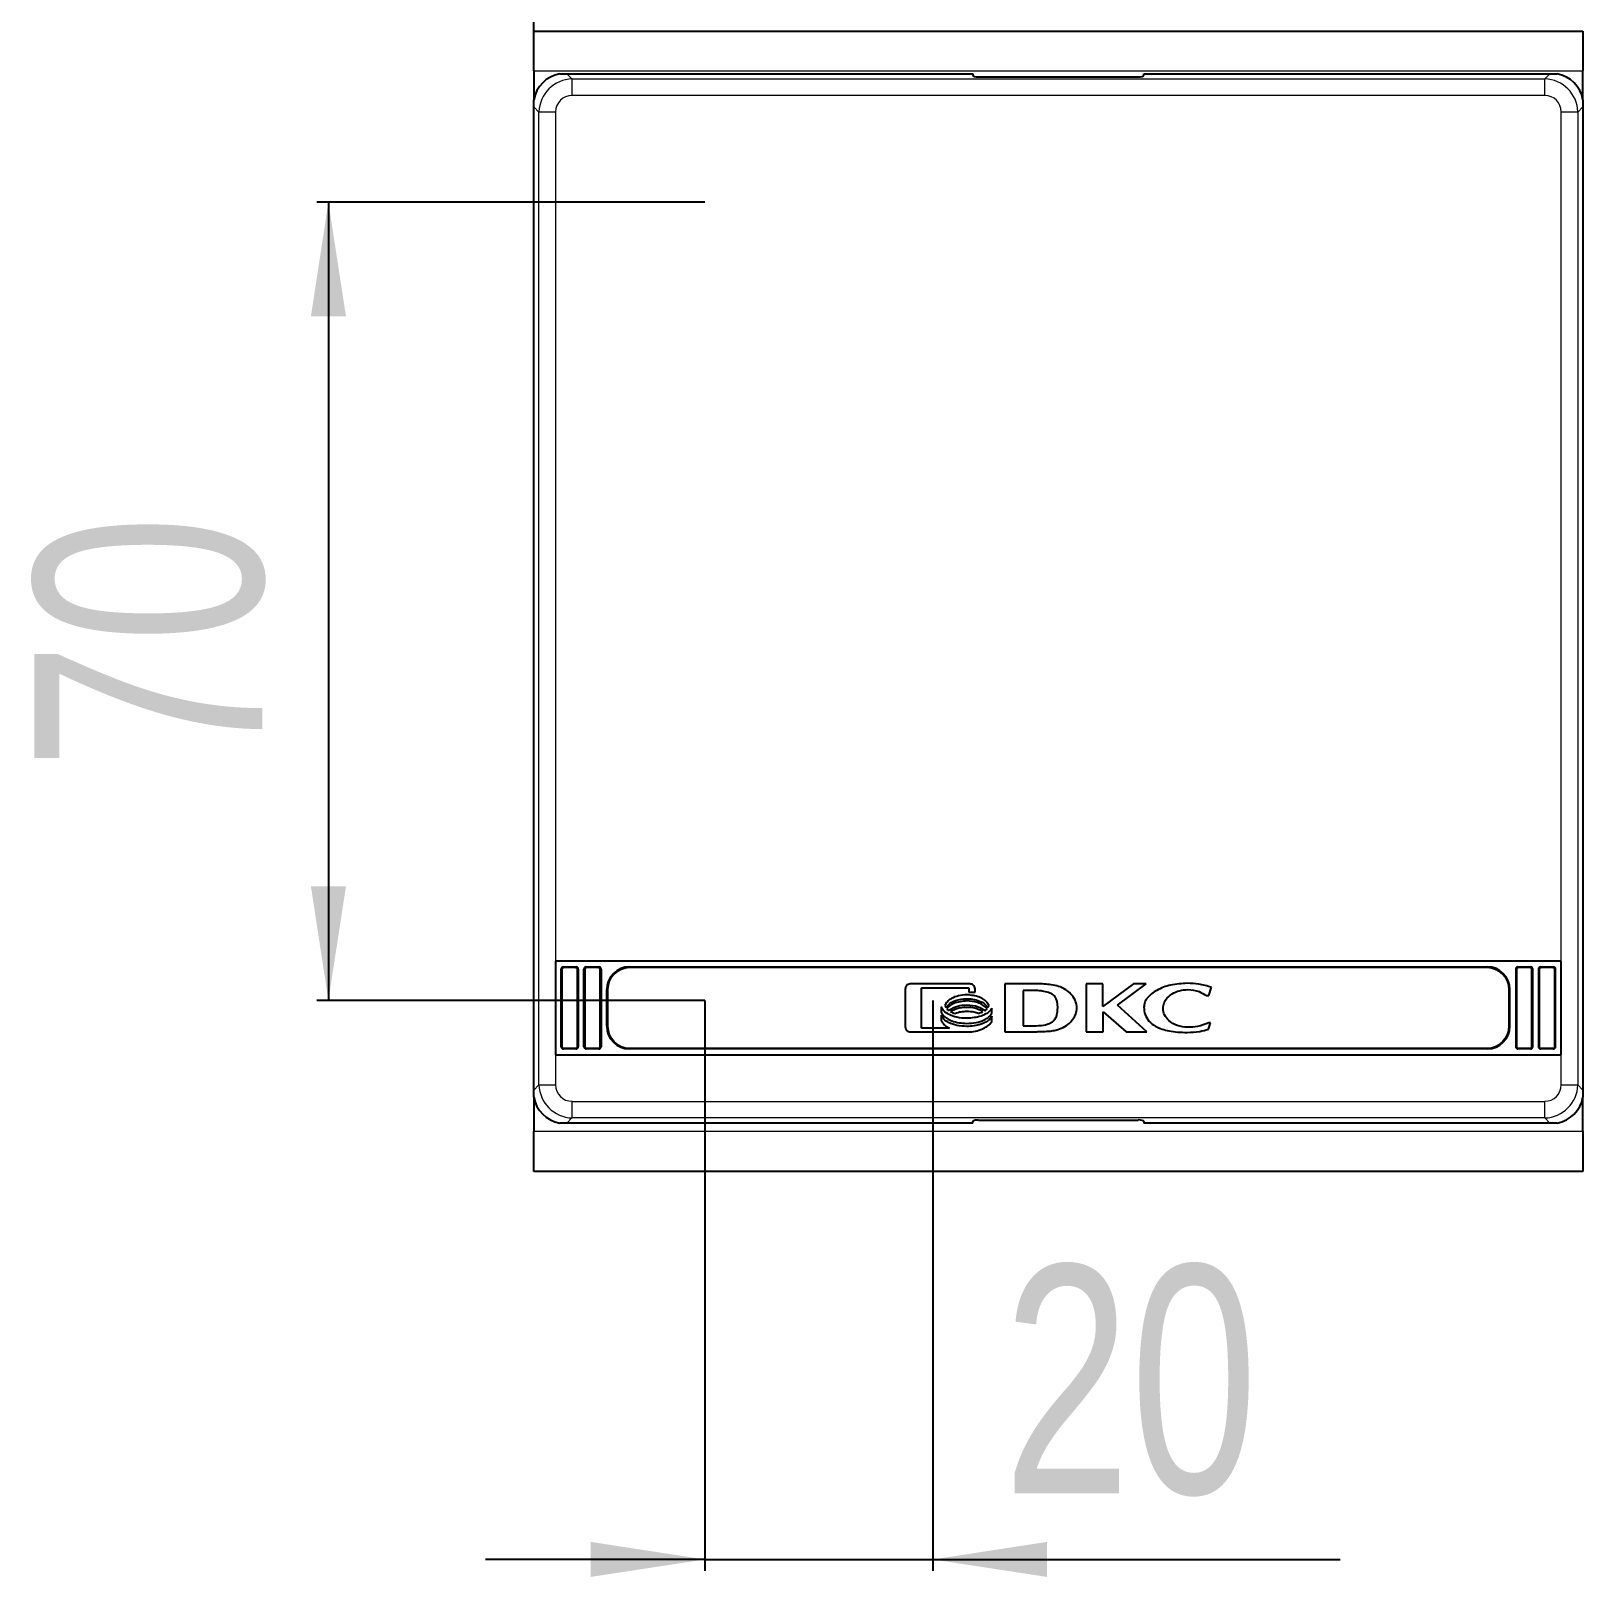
# Model space of a CAD drawing. Header units: millimetres. Extents: x 0 to 1604, y -557 to 575.
# Drawn here: x 1260.1 to 1396.1, y 253.8 to 389.4 of the extents above; entities that cross this region are included whole.
import ezdxf

# ---------------------------------------------------------------- set-up
doc = ezdxf.new("R2010")
doc.units = ezdxf.units.MM
doc.layers.add('FORMAT', color=7, linetype='Continuous')
doc.styles.add('SLDTEXTSTYLE0', font='TXT', dxfattribs={"width": 0.75})
doc.dimstyles.new('SLDDIMSTYLE0', dxfattribs={"dimtxt": 20, "dimasz": 10, "dimexe": 0, "dimexo": 0.0625, "dimgap": 5, "dimtad": 2, "dimdec": 1, "dimrnd": 1e-09, "dimzin": 12, "dimdsep": 46, "dimtxsty": 'SLDTEXTSTYLE0', "dimsah": 1, "dimcen": 0.09, "dimadec": 0, "dimazin": 3, "dimtfac": 1, "dimtofl": 0, "dimtmove": 0, "dimatfit": 3, "dimfxl": 0, "dimfrac": 2, "dimtolj": 1, "dimtzin": 12, "dimarcsym": 0})
doc.dimstyles.new('SLDDIMSTYLE1', dxfattribs={"dimtxt": 20, "dimasz": 10, "dimexe": 0, "dimexo": 0.0625, "dimgap": 5, "dimtad": 2, "dimdec": 1, "dimrnd": 1e-09, "dimzin": 12, "dimdsep": 46, "dimtxsty": 'SLDTEXTSTYLE0', "dimsah": 1, "dimcen": 0.09, "dimadec": 0, "dimazin": 3, "dimtfac": 1, "dimtmove": 0, "dimatfit": 0, "dimfxl": 0, "dimfrac": 2, "dimtolj": 1, "dimtzin": 12, "dimarcsym": 0})

# ---------------------------------------------------------------- blocks, each defined once
blk = doc.blocks.new('_D_9')
at = {"layer": 'FORMAT'}
for p, q in [((1319.14, 304.38), (1319.14, 254.38)), ((1339.14, 304.38), (1339.14, 254.38)), ((1319.14, 255.38), (1299.91, 255.38)), ((1319.14, 255.38), (1339.14, 255.38)), ((1339.14, 255.38), (1374.86, 255.38))]:
    blk.add_line(p, q, dxfattribs=at)
for points in [[(1319.14, 255.38), (1309.14, 256.92), (1309.14, 253.85)], [(1339.14, 255.38), (1349.14, 253.85), (1349.14, 256.92)]]:
    blk.add_solid(points, dxfattribs=at)
at = {"layer": 'FORMAT', "insert": (1345.3, 281.17), "char_height": 20, "attachment_point": 1, "style": 'SLDTEXTSTYLE0'}
blk.add_mtext('20', dxfattribs=at)
blk = doc.blocks.new('_D_10')
at = {"layer": 'FORMAT'}
for p, q in [((1319.13, 374.39), (1285.13, 374.39)), ((1286.13, 374.39), (1286.13, 304.39)), ((1319.13, 304.39), (1285.13, 304.39))]:
    blk.add_line(p, q, dxfattribs=at)
for points in [[(1286.13, 374.39), (1284.6, 364.39), (1287.67, 364.39)], [(1286.13, 304.39), (1287.67, 314.39), (1284.6, 314.39)]]:
    blk.add_solid(points, dxfattribs=at)
at = {"layer": 'FORMAT', "insert": (1260.35, 324.61), "char_height": 20, "attachment_point": 1, "rotation": 90, "style": 'SLDTEXTSTYLE0'}
blk.add_mtext('70', dxfattribs=at)

msp = doc.modelspace()

# ---------------------------------------------------------------- linework, layer by layer
at = {"color": 7, "linetype": 'Continuous', "lineweight": 25}
for p, q in [((1304.14, 389.39), (1304.14, 392.89)), ((1304.14, 389.39), (1396.14, 389.39)), ((1304.14, 385.89), (1304.14, 389.39)), ((1396.14, 389.39), (1396.14, 385.89)), ((1304.14, 385.89), (1304.14, 383.37)), ((1306.42, 385.64), (1307.04, 385.64)), ((1307.04, 385.64), (1342.64, 385.64)), ((1342.64, 385.64), (1342.64, 385.51)), ((1343.14, 385.37), (1357.14, 385.37)), ((1357.64, 385.51), (1357.64, 385.64)), ((1357.64, 385.64), (1393.24, 385.64)), ((1393.24, 385.64), (1393.87, 385.64)), ((1396.14, 383.37), (1396.14, 385.89)), ((1304.14, 382.74), (1304.14, 383.37)), ((1304.14, 296.54), (1304.14, 382.74)), ((1396.14, 383.37), (1396.14, 382.74)), ((1396.14, 382.74), (1396.14, 296.54)), ((1394.24, 307.84), (1306.04, 307.84)), ((1306.04, 307.84), (1306.04, 299.64)), ((1394.24, 299.64), (1394.24, 307.84)), ((1306.54, 300.34), (1306.54, 307.14)), ((1306.74, 307.34), (1307.84, 307.34)), ((1308.04, 307.14), (1308.04, 300.34)), ((1308.54, 300.34), (1308.54, 307.14)), ((1308.74, 307.34), (1309.84, 307.34)), ((1310.04, 307.14), (1310.04, 300.34)), ((1312.54, 307.34), (1387.74, 307.34)), ((1390.24, 307.14), (1390.24, 300.34)), ((1390.44, 307.34), (1391.54, 307.34)), ((1391.74, 300.34), (1391.74, 307.14)), ((1392.24, 307.14), (1392.24, 300.34)), ((1392.44, 307.34), (1393.54, 307.34)), ((1393.74, 300.34), (1393.74, 307.14)), ((1310.54, 302.14), (1310.54, 305.34)), ((1336.71, 305.4), (1336.71, 302.08)), ((1342.39, 305.84), (1337.15, 305.84)), ((1338.13, 305.51), (1342.3, 305.51)), ((1338.13, 301.97), (1338.13, 305.51)), ((1342.3, 305.51), (1342.3, 305.12)), ((1342.3, 305.12), (1342.83, 305.12)), ((1342.83, 305.12), (1342.83, 305.4)), ((1348.29, 305.86), (1345.46, 305.84)), ((1345.46, 305.84), (1345.46, 301.64)), ((1348.08, 305.28), (1347.04, 305.26)), ((1347.04, 305.26), (1347.04, 302.16)), ((1354.05, 305.84), (1352.57, 305.84)), ((1352.57, 305.84), (1352.57, 301.64)), ((1354.05, 303.87), (1354.05, 305.84)), ((1356.72, 305.84), (1354.05, 303.87)), ((1355.32, 303.98), (1357.85, 305.84)), ((1357.85, 305.84), (1356.72, 305.84)), ((1363.32, 304.82), (1363.57, 305.55)), ((1389.74, 302.14), (1389.74, 305.34)), ((1339.86, 303.83), (1339.86, 303.38)), ((1344.32, 303.27), (1344.32, 303.72)), ((1357.91, 301.64), (1355.32, 303.98)), ((1363.12, 304.82), (1363.32, 304.82)), ((1339.86, 303.11), (1339.86, 302.65)), ((1344.32, 302.54), (1344.32, 303.01)), ((1347.04, 302.16), (1347.99, 302.18)), ((1354.07, 303.41), (1356.08, 301.64)), ((1354.07, 301.64), (1354.07, 303.41)), ((1363.3, 301.88), (1363.49, 302.42)), ((1363.49, 302.42), (1363.33, 302.42)), ((1337.15, 301.64), (1342.39, 301.64)), ((1340.59, 301.96), (1338.13, 301.97)), ((1345.46, 301.64), (1348.14, 301.65)), ((1348.14, 301.65), (1348.16, 301.65)), ((1348.16, 301.65), (1348.17, 301.65)), ((1352.57, 301.64), (1354.07, 301.64)), ((1356.08, 301.64), (1357.91, 301.64)), ((1306.04, 299.64), (1394.24, 299.64)), ((1307.84, 300.14), (1306.74, 300.14)), ((1309.84, 300.14), (1308.74, 300.14)), ((1387.74, 300.14), (1312.54, 300.14)), ((1391.54, 300.14), (1390.44, 300.14)), ((1393.54, 300.14), (1392.44, 300.14)), ((1304.14, 295.92), (1304.14, 296.54)), ((1304.14, 295.92), (1304.14, 292.89)), ((1396.14, 296.54), (1396.14, 295.92)), ((1396.14, 292.89), (1396.14, 295.92)), ((1304.14, 289.39), (1304.14, 292.89)), ((1307.04, 293.64), (1306.42, 293.64)), ((1342.64, 293.64), (1307.04, 293.64)), ((1342.64, 293.64), (1342.64, 293.78)), ((1343.14, 293.91), (1357.14, 293.91)), ((1357.64, 293.78), (1357.64, 293.64)), ((1393.24, 293.64), (1357.64, 293.64)), ((1393.87, 293.64), (1393.24, 293.64)), ((1396.14, 292.89), (1396.14, 289.39)), ((1396.14, 289.39), (1304.14, 289.39))]:
    msp.add_line(p, q, dxfattribs=at)
at = {"color": 8, "linetype": 'Continuous', "lineweight": 18}
for p, q in [((1304.14, 385.89), (1396.14, 385.89)), ((1307.04, 385.64), (1307.49, 385.19)), ((1307.49, 385.19), (1307.49, 383.74)), ((1307.49, 385.19), (1392.79, 385.19)), ((1392.79, 385.19), (1393.24, 385.64)), ((1392.79, 383.74), (1392.79, 385.19)), ((1304.59, 382.29), (1304.14, 382.74)), ((1392.79, 383.74), (1307.49, 383.74)), ((1396.14, 382.74), (1395.69, 382.29)), ((1306.04, 382.29), (1304.59, 382.29)), ((1304.59, 296.99), (1304.59, 382.29)), ((1306.04, 382.29), (1306.04, 307.84)), ((1394.24, 307.84), (1394.24, 382.29)), ((1395.69, 382.29), (1394.24, 382.29)), ((1395.69, 382.29), (1395.69, 296.99)), ((1306.54, 300.34), (1306.54, 307.14)), ((1306.54, 307.14), (1306.64, 307.14)), ((1306.54, 307.14), (1306.54, 307.14)), ((1306.64, 307.14), (1306.64, 300.34)), ((1306.74, 307.24), (1306.74, 307.34)), ((1306.74, 307.34), (1307.84, 307.34)), ((1306.74, 307.34), (1306.74, 307.34)), ((1307.84, 307.24), (1306.74, 307.24)), ((1307.84, 307.24), (1307.84, 307.34)), ((1307.84, 307.34), (1307.84, 307.34)), ((1307.94, 300.34), (1307.94, 307.14)), ((1307.94, 307.14), (1308.04, 307.14)), ((1308.04, 307.14), (1308.04, 300.34)), ((1308.04, 307.14), (1308.04, 307.14)), ((1308.54, 300.34), (1308.54, 307.14)), ((1308.54, 307.14), (1308.64, 307.14)), ((1308.54, 307.14), (1308.54, 307.14)), ((1308.64, 307.14), (1308.64, 300.34)), ((1308.74, 307.24), (1308.74, 307.34)), ((1308.74, 307.34), (1309.84, 307.34)), ((1308.74, 307.34), (1308.74, 307.34)), ((1309.84, 307.24), (1308.74, 307.24)), ((1309.84, 307.24), (1309.84, 307.34)), ((1309.84, 307.34), (1309.84, 307.34)), ((1309.94, 307.14), (1310.04, 307.14)), ((1309.94, 300.34), (1309.94, 307.14)), ((1310.04, 307.14), (1310.04, 300.34)), ((1310.04, 307.14), (1310.04, 307.14)), ((1312.54, 307.34), (1387.74, 307.34)), ((1312.54, 307.24), (1312.54, 307.34)), ((1312.54, 307.34), (1312.54, 307.34)), ((1387.74, 307.24), (1312.54, 307.24)), ((1387.74, 307.34), (1387.74, 307.24)), ((1387.74, 307.34), (1387.74, 307.34)), ((1390.24, 300.34), (1390.24, 307.14)), ((1390.24, 307.14), (1390.34, 307.14)), ((1390.24, 307.14), (1390.24, 307.14)), ((1390.34, 307.14), (1390.34, 300.34)), ((1390.44, 307.34), (1390.44, 307.24)), ((1390.44, 307.34), (1391.54, 307.34)), ((1390.44, 307.34), (1390.44, 307.34)), ((1391.54, 307.24), (1390.44, 307.24)), ((1391.54, 307.34), (1391.54, 307.24)), ((1391.54, 307.34), (1391.54, 307.34)), ((1391.64, 300.34), (1391.64, 307.14)), ((1391.64, 307.14), (1391.74, 307.14)), ((1391.74, 307.14), (1391.74, 300.34)), ((1391.74, 307.14), (1391.74, 307.14)), ((1392.24, 300.34), (1392.24, 307.14)), ((1392.34, 307.14), (1392.24, 307.14)), ((1392.24, 307.14), (1392.24, 307.14)), ((1392.34, 307.14), (1392.34, 300.34)), ((1392.44, 307.24), (1392.44, 307.34)), ((1392.44, 307.34), (1393.54, 307.34)), ((1392.44, 307.34), (1392.44, 307.34)), ((1393.54, 307.24), (1392.44, 307.24)), ((1393.54, 307.24), (1393.54, 307.34)), ((1393.54, 307.34), (1393.54, 307.34)), ((1393.64, 300.34), (1393.64, 307.14)), ((1393.74, 307.14), (1393.64, 307.14)), ((1393.74, 307.14), (1393.74, 300.34)), ((1393.74, 307.14), (1393.74, 307.14)), ((1310.54, 302.14), (1310.54, 305.34)), ((1310.64, 305.34), (1310.54, 305.34)), ((1310.54, 305.34), (1310.54, 305.34)), ((1310.64, 305.34), (1310.64, 302.14)), ((1389.64, 302.14), (1389.64, 305.34)), ((1389.74, 305.34), (1389.64, 305.34)), ((1389.74, 305.34), (1389.74, 302.14)), ((1389.74, 305.34), (1389.74, 305.34)), ((1310.64, 302.14), (1310.54, 302.14)), ((1310.54, 302.14), (1310.54, 302.14)), ((1389.74, 302.14), (1389.64, 302.14)), ((1389.74, 302.14), (1389.74, 302.14)), ((1306.04, 299.64), (1306.04, 296.99)), ((1306.54, 300.34), (1306.64, 300.34)), ((1306.54, 300.34), (1306.54, 300.34)), ((1306.74, 300.24), (1307.84, 300.24)), ((1306.74, 300.14), (1306.74, 300.24)), ((1307.84, 300.14), (1306.74, 300.14)), ((1306.74, 300.14), (1306.74, 300.14)), ((1307.84, 300.14), (1307.84, 300.24)), ((1307.84, 300.14), (1307.84, 300.14)), ((1307.94, 300.34), (1308.04, 300.34)), ((1308.04, 300.34), (1308.04, 300.34)), ((1308.54, 300.34), (1308.64, 300.34)), ((1308.54, 300.34), (1308.54, 300.34)), ((1308.74, 300.24), (1309.84, 300.24)), ((1308.74, 300.14), (1308.74, 300.24)), ((1309.84, 300.14), (1308.74, 300.14)), ((1308.74, 300.14), (1308.74, 300.14)), ((1309.84, 300.14), (1309.84, 300.24)), ((1309.84, 300.14), (1309.84, 300.14)), ((1309.94, 300.34), (1310.04, 300.34)), ((1310.04, 300.34), (1310.04, 300.34)), ((1312.54, 300.24), (1387.74, 300.24)), ((1312.54, 300.24), (1312.54, 300.14)), ((1387.74, 300.14), (1312.54, 300.14)), ((1312.54, 300.14), (1312.54, 300.14)), ((1387.74, 300.14), (1387.74, 300.24)), ((1387.74, 300.14), (1387.74, 300.14)), ((1390.24, 300.34), (1390.34, 300.34)), ((1390.24, 300.34), (1390.24, 300.34)), ((1390.44, 300.24), (1391.54, 300.24)), ((1390.44, 300.24), (1390.44, 300.14)), ((1391.54, 300.14), (1390.44, 300.14)), ((1390.44, 300.14), (1390.44, 300.14)), ((1391.54, 300.24), (1391.54, 300.14)), ((1391.54, 300.14), (1391.54, 300.14)), ((1391.64, 300.34), (1391.74, 300.34)), ((1391.74, 300.34), (1391.74, 300.34)), ((1392.34, 300.34), (1392.24, 300.34)), ((1392.24, 300.34), (1392.24, 300.34)), ((1392.44, 300.14), (1392.44, 300.24)), ((1392.44, 300.24), (1393.54, 300.24)), ((1393.54, 300.14), (1392.44, 300.14)), ((1392.44, 300.14), (1392.44, 300.14)), ((1393.54, 300.14), (1393.54, 300.24)), ((1393.54, 300.14), (1393.54, 300.14)), ((1393.74, 300.34), (1393.64, 300.34)), ((1393.74, 300.34), (1393.74, 300.34)), ((1394.24, 296.99), (1394.24, 299.64)), ((1304.14, 296.54), (1304.59, 296.99)), ((1304.59, 296.99), (1306.04, 296.99)), ((1394.24, 296.99), (1395.69, 296.99)), ((1395.69, 296.99), (1396.14, 296.54)), ((1307.49, 295.54), (1392.79, 295.54)), ((1307.49, 295.54), (1307.49, 294.09)), ((1392.79, 294.09), (1392.79, 295.54)), ((1307.49, 294.09), (1307.04, 293.64)), ((1392.79, 294.09), (1307.49, 294.09)), ((1393.24, 293.64), (1392.79, 294.09)), ((1396.14, 292.89), (1304.14, 292.89))]:
    msp.add_line(p, q, dxfattribs=at)
at = {"color": 7, "linetype": 'Continuous', "lineweight": 25}
for centre, radius, start, end in [((1306.74, 307.14), 0.2, 90, 180), ((1307.84, 307.14), 0.2, 360, 90), ((1308.74, 307.14), 0.2, 90, 180), ((1309.84, 307.14), 0.2, 0, 90), ((1312.54, 305.34), 2, 90, 180), ((1387.74, 305.34), 2, 0, 90), ((1390.44, 307.14), 0.2, 90, 180), ((1391.54, 307.14), 0.2, 360, 90), ((1392.44, 307.14), 0.2, 90, 180), ((1393.54, 307.14), 0.2, 0, 90), ((1312.54, 302.14), 2, 180, 270), ((1387.74, 302.14), 2, 270, 0), ((1306.74, 300.34), 0.2, 180, 270), ((1307.84, 300.34), 0.2, 270, 360), ((1308.74, 300.34), 0.2, 180, 270), ((1309.84, 300.34), 0.2, 270, 0), ((1390.44, 300.34), 0.2, 180, 270), ((1391.54, 300.34), 0.2, 270, 360), ((1392.44, 300.34), 0.2, 180, 270), ((1393.54, 300.34), 0.2, 270, 0)]:
    msp.add_arc(centre, radius, start, end, dxfattribs=at)
at = {"color": 8, "linetype": 'Continuous', "lineweight": 18}
for centre, radius, start, end in [((1306.74, 307.14), 0.198, 90, 180), ((1306.74, 307.14), 0.0982, 90, 180), ((1307.84, 307.14), 0.198, 360, 90), ((1307.84, 307.14), 0.0982, 0, 90), ((1308.74, 307.14), 0.198, 90, 180), ((1308.74, 307.14), 0.0982, 90, 180), ((1309.84, 307.14), 0.198, 0, 90), ((1309.84, 307.14), 0.0982, 0, 90), ((1312.54, 305.34), 2, 90, 180), ((1312.54, 305.34), 1.9, 90, 180), ((1387.74, 305.34), 2, 0, 90), ((1387.74, 305.34), 1.9, 0, 90), ((1390.44, 307.14), 0.198, 90, 180), ((1390.44, 307.14), 0.0982, 90, 180), ((1391.54, 307.14), 0.198, 360, 90), ((1391.54, 307.14), 0.0982, 0, 90), ((1392.44, 307.14), 0.198, 90, 180), ((1392.44, 307.14), 0.0982, 90, 180), ((1393.54, 307.14), 0.198, 0, 90), ((1393.54, 307.14), 0.0982, 0, 90), ((1312.54, 302.14), 2, 180, 270), ((1312.54, 302.14), 1.9, 180, 270), ((1387.74, 302.14), 1.9, 270, 0), ((1387.74, 302.14), 2, 270, 0), ((1306.74, 300.34), 0.198, 180, 270), ((1306.74, 300.34), 0.0982, 180, 270), ((1307.84, 300.34), 0.0982, 270, 0), ((1307.84, 300.34), 0.198, 270, 360), ((1308.74, 300.34), 0.198, 180, 270), ((1308.74, 300.34), 0.0982, 180, 270), ((1309.84, 300.34), 0.0982, 270, 0), ((1309.84, 300.34), 0.198, 270, 0), ((1390.44, 300.34), 0.198, 180, 270), ((1390.44, 300.34), 0.0982, 180, 270), ((1391.54, 300.34), 0.0982, 270, 0), ((1391.54, 300.34), 0.198, 270, 360), ((1392.44, 300.34), 0.198, 180, 270), ((1392.44, 300.34), 0.0982, 180, 270), ((1393.54, 300.34), 0.0982, 270, 0), ((1393.54, 300.34), 0.198, 270, 0)]:
    msp.add_arc(centre, radius, start, end, dxfattribs=at)
at = {"color": 7, "linetype": 'Continuous', "lineweight": 25}
for centre, major_axis, ratio, start_param, end_param in [((1307.19, 382.59), (2.27, -2.27), 0.935113, 2.575748, 3.707437), ((1343.14, 385.51), (0.5, 0), 0.267949, 3.141593, 4.712389), ((1357.14, 385.51), (0.5, 0), 0.267949, 4.712389, 6.283185), ((1393.09, 382.59), (-2.27, -2.27), 0.935113, 2.575748, 3.707437), ((1307.19, 296.69), (2.27, 2.27), 0.935113, 2.575748, 3.707437), ((1393.09, 296.69), (-2.27, 2.27), 0.935113, 2.575748, 3.707437), ((1343.14, 293.78), (0.5, 0), 0.267949, 1.570796, 3.141593), ((1357.14, 293.78), (0.5, 0), 0.267949, 0, 1.570796)]:
    msp.add_ellipse(centre, major_axis=major_axis, ratio=ratio, start_param=start_param, end_param=end_param, dxfattribs=at)
at = {"color": 8, "linetype": 'Continuous', "lineweight": 18}
for centre, major_axis, ratio, start_param, end_param in [((1307.6, 382.19), (2.13, -2.13), 0.997754, 2.389713, 3.893472), ((1392.69, 382.19), (2.13, 2.13), 0.997754, 5.531306, 7.035065), ((1307.6, 382.19), (1.13, -1.13), 0.935113, 2.389713, 3.893472), ((1392.69, 382.19), (-1.13, -1.13), 0.935113, 2.389713, 3.893472), ((1307.6, 297.1), (2.13, 2.13), 0.997754, 2.389713, 3.893472), ((1307.6, 297.1), (1.13, 1.13), 0.935113, 2.389713, 3.893472), ((1392.69, 297.1), (-1.13, 1.13), 0.935113, 2.389713, 3.893472), ((1392.69, 297.1), (-2.13, 2.13), 0.997754, 2.389713, 3.893472)]:
    msp.add_ellipse(centre, major_axis=major_axis, ratio=ratio, start_param=start_param, end_param=end_param, dxfattribs=at)
at = {"color": 7, "linetype": 'Continuous', "lineweight": 25}
for points, knots in [([(1337.15, 305.84), (1337.08, 305.83), (1336.96, 305.82), (1336.81, 305.7), (1336.73, 305.56), (1336.72, 305.45), (1336.71, 305.4)], [0, 0, 0, 0, 0.281303, 0.555629, 0.773878, 1, 1, 1, 1]), ([(1342.11, 304.89), (1341.87, 304.87), (1341.4, 304.84), (1340.82, 304.61), (1340.39, 304.32), (1340.25, 304.07), (1340.18, 303.96)], [0, 0, 0, 0, 0.32886, 0.621368, 0.822445, 1, 1, 1, 1]), ([(1344.06, 303.92), (1344.01, 304.02), (1343.9, 304.24), (1343.6, 304.49), (1343.03, 304.8), (1342.5, 304.85), (1342.11, 304.89)], [0, 0, 0, 0, 0.149079, 0.314363, 0.498773, 1, 1, 1, 1]), ([(1342.83, 305.4), (1342.82, 305.47), (1342.8, 305.6), (1342.69, 305.74), (1342.54, 305.83), (1342.44, 305.84), (1342.39, 305.84)], [0, 0, 0, 0, 0.285248, 0.560563, 0.777151, 1, 1, 1, 1]), ([(1348.73, 305.22), (1348.6, 305.23), (1348.39, 305.26), (1348.17, 305.27), (1348.08, 305.28)], [0, 0, 0, 0, 0.586635, 1, 1, 1, 1]), ([(1350.65, 305.42), (1350.49, 305.5), (1350.13, 305.67), (1349.33, 305.82), (1348.7, 305.84), (1348.29, 305.86)], [0, 0, 0, 0, 0.216742, 0.489643, 1, 1, 1, 1]), ([(1350.08, 303.75), (1350.08, 303.88), (1350.07, 304.12), (1350, 304.45), (1349.87, 304.71), (1349.64, 304.94), (1349.25, 305.11), (1348.92, 305.18), (1348.73, 305.22)], [0, 0, 0, 0, 0.176808, 0.319231, 0.43938, 0.552395, 0.749205, 1, 1, 1, 1]), ([(1349.92, 301.79), (1350.14, 301.86), (1350.56, 301.99), (1351.1, 302.35), (1351.49, 302.81), (1351.73, 303.33), (1351.78, 303.89), (1351.62, 304.47), (1351.24, 305.01), (1350.86, 305.28), (1350.65, 305.42)], [0, 0, 0, 0, 0.138091, 0.265455, 0.384013, 0.496103, 0.605759, 0.71979, 0.847662, 1, 1, 1, 1]), ([(1361.46, 305.9), (1360.96, 305.87), (1360.03, 305.81), (1358.81, 305.37), (1358.04, 304.8), (1357.69, 304.24), (1357.66, 303.94), (1357.64, 303.8)], [0, 0, 0, 0, 0.315674, 0.58952, 0.813199, 0.909026, 1, 1, 1, 1]), ([(1359.32, 303.7), (1359.34, 303.86), (1359.38, 304.2), (1359.68, 304.64), (1360.13, 305.02), (1360.76, 305.29), (1361.24, 305.33), (1361.5, 305.35)], [0, 0, 0, 0, 0.165415, 0.334737, 0.516014, 0.747902, 1, 1, 1, 1]), ([(1363.57, 305.55), (1363.2, 305.66), (1362.51, 305.86), (1361.79, 305.89), (1361.46, 305.9)], [0, 0, 0, 0, 0.5368, 1, 1, 1, 1]), ([(1361.5, 305.35), (1361.84, 305.32), (1362.42, 305.27), (1362.91, 304.95), (1363.12, 304.82)], [0, 0, 0, 0, 0.579608, 1, 1, 1, 1]), ([(1342.11, 302.83), (1341.82, 302.84), (1341.27, 302.87), (1340.59, 303.12), (1340.09, 303.43), (1339.94, 303.7), (1339.86, 303.83)], [0, 0, 0, 0, 0.341641, 0.638783, 0.834973, 1, 1, 1, 1]), ([(1340.18, 303.96), (1340.19, 303.92), (1340.22, 303.86), (1340.25, 303.81), (1340.27, 303.78)], [0, 0, 0, 0, 0.556647, 1, 1, 1, 1]), ([(1340.27, 303.78), (1340.38, 303.9), (1340.61, 304.17), (1341.25, 304.47), (1341.77, 304.52), (1342.11, 304.55)], [0, 0, 0, 0, 0.235625, 0.507433, 1, 1, 1, 1]), ([(1342.11, 304.35), (1341.72, 304.31), (1341.19, 304.26), (1340.61, 303.94), (1340.43, 303.77), (1340.35, 303.68)], [0, 0, 0, 0, 0.607099, 0.813781, 1, 1, 1, 1]), ([(1340.35, 303.68), (1340.38, 303.65), (1340.43, 303.59), (1340.5, 303.54), (1340.53, 303.52)], [0, 0, 0, 0, 0.548878, 1, 1, 1, 1]), ([(1340.53, 303.52), (1340.78, 303.67), (1341.27, 303.96), (1341.84, 303.99), (1342.11, 304.01)], [0, 0, 0, 0, 0.521089, 1, 1, 1, 1]), ([(1342.11, 303.79), (1341.82, 303.77), (1341.31, 303.74), (1340.87, 303.51), (1340.69, 303.42)], [0, 0, 0, 0, 0.591571, 1, 1, 1, 1]), ([(1342.11, 304.55), (1342.34, 304.54), (1342.77, 304.51), (1343.31, 304.32), (1343.72, 304.08), (1343.89, 303.87), (1343.97, 303.77)], [0, 0, 0, 0, 0.322978, 0.614423, 0.818337, 1, 1, 1, 1]), ([(1343.89, 303.67), (1343.77, 303.78), (1343.53, 304.01), (1342.92, 304.28), (1342.43, 304.32), (1342.11, 304.35)], [0, 0, 0, 0, 0.239541, 0.512395, 1, 1, 1, 1]), ([(1342.11, 304.01), (1342.45, 303.98), (1343.03, 303.94), (1343.51, 303.64), (1343.7, 303.52)], [0, 0, 0, 0, 0.598426, 1, 1, 1, 1]), ([(1343.53, 303.42), (1343.3, 303.53), (1342.85, 303.75), (1342.35, 303.78), (1342.11, 303.79)], [0, 0, 0, 0, 0.528395, 1, 1, 1, 1]), ([(1344.32, 303.72), (1344.25, 303.63), (1344.1, 303.42), (1343.76, 303.19), (1343.12, 302.9), (1342.54, 302.86), (1342.11, 302.83)], [0, 0, 0, 0, 0.141525, 0.304329, 0.489562, 1, 1, 1, 1]), ([(1343.7, 303.52), (1343.74, 303.54), (1343.8, 303.59), (1343.86, 303.65), (1343.89, 303.67)], [0, 0, 0, 0, 0.569699, 1, 1, 1, 1]), ([(1343.97, 303.77), (1343.99, 303.8), (1344.02, 303.84), (1344.05, 303.9), (1344.06, 303.92)], [0, 0, 0, 0, 0.564632, 1, 1, 1, 1]), ([(1347.99, 302.18), (1348.27, 302.18), (1348.78, 302.19), (1349.39, 302.35), (1349.75, 302.62), (1349.95, 302.91), (1350.06, 303.3), (1350.07, 303.59), (1350.08, 303.75)], [0, 0, 0, 0, 0.274676, 0.503042, 0.607381, 0.716579, 0.843412, 1, 1, 1, 1]), ([(1357.64, 303.8), (1357.66, 303.58), (1357.7, 303.14), (1358.07, 302.53), (1358.79, 302), (1359.96, 301.64), (1360.9, 301.6), (1361.44, 301.59)], [0, 0, 0, 0, 0.130532, 0.266031, 0.423997, 0.666819, 1, 1, 1, 1]), ([(1361.5, 302.04), (1361.18, 302.07), (1360.57, 302.13), (1359.86, 302.55), (1359.4, 303.1), (1359.35, 303.5), (1359.32, 303.7)], [0, 0, 0, 0, 0.317455, 0.60205, 0.80504, 1, 1, 1, 1]), ([(1339.86, 303.38), (1339.92, 303.27), (1340.04, 303.04), (1340.39, 302.79), (1341.05, 302.46), (1341.66, 302.41), (1342.11, 302.38)], [0, 0, 0, 0, 0.13872, 0.298957, 0.48357, 1, 1, 1, 1]), ([(1342.11, 302.11), (1341.82, 302.13), (1341.27, 302.16), (1340.59, 302.4), (1340.09, 302.71), (1339.94, 302.99), (1339.86, 303.11)], [0, 0, 0, 0, 0.34171, 0.638876, 0.835038, 1, 1, 1, 1]), ([(1339.86, 302.65), (1339.9, 302.57), (1339.98, 302.41), (1340.22, 302.17), (1340.44, 302.04), (1340.59, 301.96)], [0, 0, 0, 0, 0.244932, 0.514807, 1, 1, 1, 1]), ([(1340.69, 303.42), (1340.76, 303.38), (1340.88, 303.32), (1341, 303.28), (1341.06, 303.26)], [0, 0, 0, 0, 0.541848, 1, 1, 1, 1]), ([(1341.06, 303.26), (1341.25, 303.32), (1341.59, 303.43), (1341.95, 303.44), (1342.11, 303.45)], [0, 0, 0, 0, 0.540329, 1, 1, 1, 1]), ([(1342.11, 303.45), (1342.32, 303.44), (1342.68, 303.42), (1343.01, 303.31), (1343.16, 303.26)], [0, 0, 0, 0, 0.579402, 1, 1, 1, 1]), ([(1342.11, 302.38), (1342.39, 302.39), (1342.91, 302.42), (1343.57, 302.64), (1344.05, 302.91), (1344.23, 303.16), (1344.32, 303.27)], [0, 0, 0, 0, 0.33644, 0.632575, 0.831337, 1, 1, 1, 1]), ([(1344.32, 303.01), (1344.25, 302.91), (1344.1, 302.71), (1343.76, 302.48), (1343.12, 302.19), (1342.54, 302.14), (1342.11, 302.11)], [0, 0, 0, 0, 0.141571, 0.304387, 0.489612, 1, 1, 1, 1]), ([(1342.39, 301.64), (1342.6, 301.66), (1343.04, 301.71), (1343.6, 301.95), (1344.05, 302.21), (1344.24, 302.44), (1344.32, 302.54)], [0, 0, 0, 0, 0.289383, 0.600301, 0.822929, 1, 1, 1, 1]), ([(1343.16, 303.26), (1343.23, 303.29), (1343.36, 303.33), (1343.48, 303.39), (1343.53, 303.42)], [0, 0, 0, 0, 0.575396, 1, 1, 1, 1]), ([(1363.33, 302.42), (1363.01, 302.3), (1362.41, 302.08), (1361.78, 302.05), (1361.5, 302.04)], [0, 0, 0, 0, 0.5476433, 1, 1, 1, 1]), ([(1336.71, 302.08), (1336.72, 302.01), (1336.74, 301.89), (1336.85, 301.74), (1337, 301.65), (1337.1, 301.64), (1337.15, 301.64)], [0, 0, 0, 0, 0.285197, 0.5604282, 0.7770436, 1, 1, 1, 1]), ([(1348.17, 301.65), (1348.28, 301.66), (1348.5, 301.66), (1348.72, 301.67), (1348.84, 301.67)], [0, 0, 0, 0, 0.486421, 1, 1, 1, 1]), ([(1348.84, 301.67), (1349.04, 301.68), (1349.4, 301.7), (1349.76, 301.76), (1349.92, 301.79)], [0, 0, 0, 0, 0.55183, 1, 1, 1, 1]), ([(1361.44, 301.59), (1361.81, 301.6), (1362.44, 301.63), (1363.05, 301.8), (1363.3, 301.88)], [0, 0, 0, 0, 0.577653, 1, 1, 1, 1])]:
    msp.add_open_spline(points, degree=3, knots=knots, dxfattribs=at)

# ---------------------------------------------------------------- dimensions: what is measured, and where the dimension line sits
at = {"layer": 'FORMAT'}
dim = msp.add_linear_dim(base=(1286.13, 304.39), p1=(1319.14, 374.39), p2=(1319.14, 304.39), angle=90, dimstyle='SLDDIMSTYLE0', dxfattribs=at)
dim.commit()
dim.dimension.update_dxf_attribs({"geometry": '_D_10', "text_midpoint": (1286.13, 339.39), "dimtype": 160})
dim = msp.add_linear_dim(base=(1339.14, 255.38), p1=(1319.14, 304.39), p2=(1339.14, 304.39), dimstyle='SLDDIMSTYLE1', dxfattribs=at)
dim.commit()
dim.dimension.update_dxf_attribs({"geometry": '_D_9', "text_midpoint": (1360.08, 255.38), "dimtype": 160})

doc.saveas('drawing.dxf')
